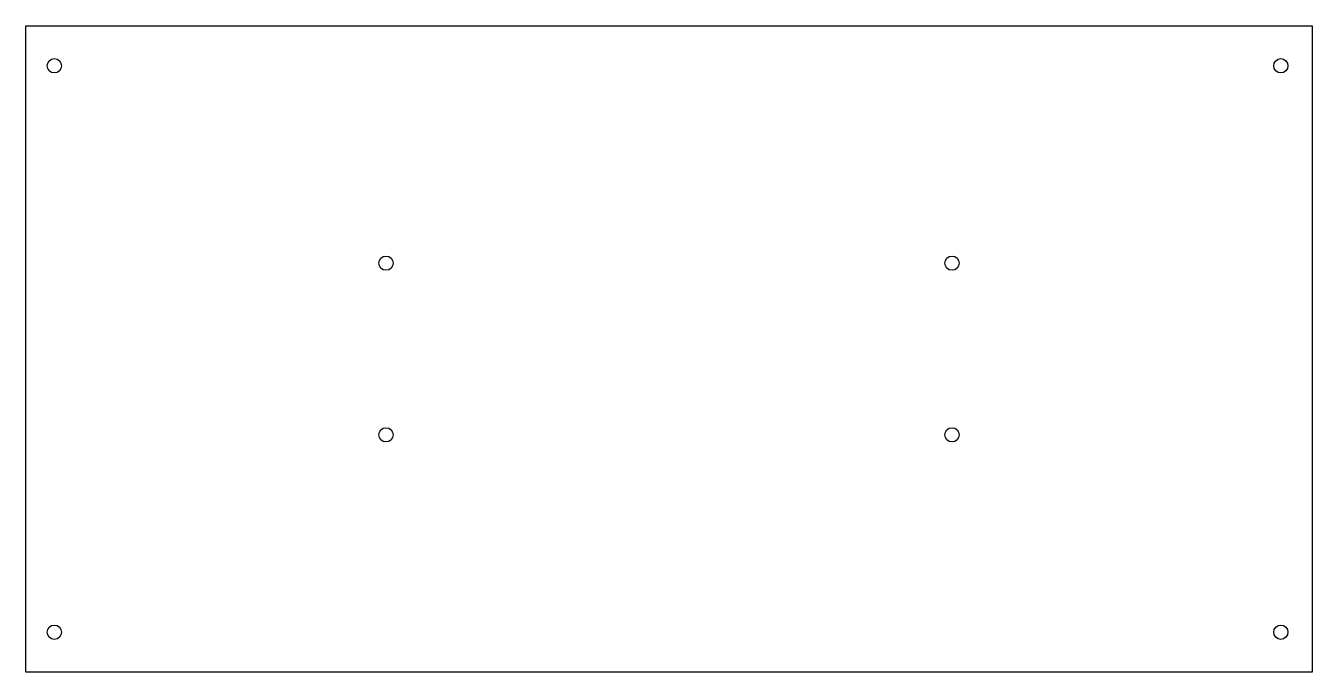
# Model space of a CAD drawing. Header units: millimetres. Extents: x -225 to 225, y -113 to 113.
import ezdxf

# ---------------------------------------------------------------- set-up
doc = ezdxf.new("R2010")
doc.units = ezdxf.units.MM
doc.layers.get('0').update_dxf_attribs({"linetype": 'CONTINUOUS'})

msp = doc.modelspace()

# ---------------------------------------------------------------- linework, layer by layer
msp.add_lwpolyline([(225, 113), (225, -113), (-225, -113), (-225, 113)], close=True)
for centre in [(-215, 99), (214, 99), (-99, 30), (99, 30), (-99, -30), (99, -30), (-215, -99), (214, -99)]:
    msp.add_circle(centre, 2.5)

doc.saveas('drawing.dxf')
